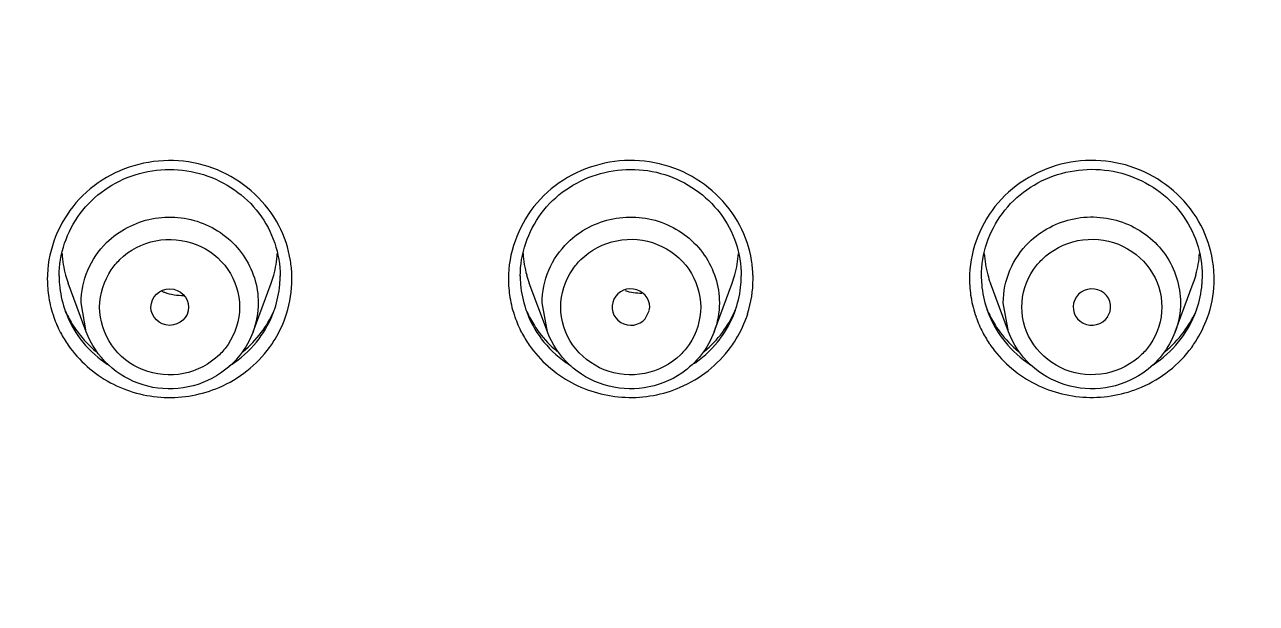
# Model space of a CAD drawing. Extents: x 4680 to 5808, y -3 to 824.
# Drawn here: x 5151.42 to 5171.19, y 543.81 to 553.09 of the extents above; entities that cross this region are included whole.
import ezdxf

# ---------------------------------------------------------------- set-up
doc = ezdxf.new("R2010")
doc.units = 0
doc.header["$LTSCALE"] = 4
doc.header["$MEASUREMENT"] = 0
for name, color, linetype in [('F3A55-R01_DXF_CONTINUOUS_LINE', 7, 'CONTINUOUS'), ('F3A55-R02_DXF_CONTINUOUS_LINE', 7, 'CONTINUOUS'), ('F3A55-R05_DXF_CONTINUOUS_LINE', 7, 'CONTINUOUS')]:
    doc.layers.add(name, color=color, linetype=linetype)

msp = doc.modelspace()

# ---------------------------------------------------------------- linework, layer by layer
at = {"layer": 'F3A55-R01_DXF_CONTINUOUS_LINE', "color": 9, "linetype": 'Continuous'}
for points, knots in [([(5187.683, 604.417), (5183.371, 603.715), (5174.882, 601.443), (5163.15, 595.555), (5152.916, 587.443), (5144.631, 577.453), (5138.656, 566.014), (5135.251, 553.619), (5134.573, 540.813), (5135.953, 532.367), (5137.082, 528.278)], [0, 0, 0, 0, 0.127245, 0.253926, 0.379838, 0.504912, 0.629214, 0.752955, 0.876432, 1, 1, 1, 1]), ([(5135.602, 541.572), (5135.6, 548.632), (5138.217, 562.934), (5149.489, 581.599), (5166.643, 595.356), (5180.629, 600.144), (5187.793, 601.309)], [0, 0, 0, 0, 0.246659, 0.495141, 0.746379, 1, 1, 1, 1]), ([(5136.653, 541.394), (5136.652, 545.286), (5137.446, 553.103), (5140.973, 564.353), (5146.701, 574.72), (5154.403, 583.801), (5163.787, 591.248), (5178.025, 598.619), (5198.143, 602.507), (5218.262, 598.624), (5232.504, 591.262), (5241.888, 583.814), (5249.597, 574.74), (5255.327, 564.374), (5258.858, 553.126), (5259.654, 545.309), (5259.654, 541.417)], [0, 0, 0, 0, 0.061575, 0.123304, 0.185315, 0.247693, 0.310467, 0.373601, 0.500005, 0.626397, 0.689539, 0.752312, 0.814687, 0.876699, 0.938429, 1, 1, 1, 1]), ([(5166.685, 591.426), (5162.497, 588.957), (5154.713, 583.009), (5145.598, 571.582), (5139.605, 558.349), (5137.939, 548.815), (5137.716, 544.051)], [0, 0, 0, 0, 0.252628, 0.50328, 0.752188, 1, 1, 1, 1])]:
    msp.add_open_spline(points, degree=3, knots=knots, dxfattribs=at)
at = {"layer": 'F3A55-R02_DXF_CONTINUOUS_LINE', "color": 7, "linetype": 'Continuous'}
for p, q in [((5152.082, 548.481), (5152.082, 548.481)), ((5155.42, 548.481), (5155.42, 548.482)), ((5159.482, 548.482), (5159.482, 548.482)), ((5162.82, 548.482), (5162.82, 548.483)), ((5166.882, 548.483), (5166.882, 548.483)), ((5170.22, 548.483), (5170.22, 548.484))]:
    msp.add_line(p, q, dxfattribs=at)
at = {"layer": 'F3A55-R02_DXF_CONTINUOUS_LINE', "color": 9, "linetype": 'Continuous'}
for centre, radius, start, end in [((5153.868, 549.01), 1.846, 2.0953, 9.2557), ((5161.268, 549.011), 1.846, 2.0953, 9.2557), ((5168.668, 549.012), 1.846, 2.0953, 9.2557), ((5153.61, 549.011), 1.822, 177.6268, 180.006), ((5153.633, 549.011), 1.845, 180.0194, 189.2553), ((5153.856, 549.013), 1.858, 342.435, 359.9351), ((5153.878, 549.011), 1.836, 0.009, 2.0923), ((5161.01, 549.012), 1.822, 177.6268, 180.006), ((5161.033, 549.012), 1.845, 180.0194, 189.2553), ((5161.256, 549.014), 1.858, 342.435, 359.9351), ((5161.278, 549.012), 1.836, 0.009, 2.0923), ((5168.41, 549.013), 1.822, 177.6268, 180.006), ((5168.433, 549.013), 1.845, 180.0194, 189.2553), ((5168.656, 549.015), 1.858, 342.435, 359.9351), ((5168.678, 549.013), 1.836, 0.009, 2.0923), ((5153.641, 549.013), 1.853, 189.275, 199.2994), ((5161.041, 549.014), 1.853, 189.275, 199.2994), ((5168.441, 549.015), 1.853, 189.275, 199.2994), ((5153.658, 549.019), 1.872, 199.3123, 207.6564), ((5153.681, 549.078), 1.707, 200.4686, 216.8922), ((5153.821, 549.078), 1.707, 323.1239, 339.5476), ((5153.835, 549.024), 1.881, 327.0777, 340.3225), ((5153.869, 549.01), 1.845, 340.3658, 342.4037), ((5161.058, 549.021), 1.872, 199.3123, 207.6564), ((5161.081, 549.079), 1.707, 200.4686, 216.8922), ((5161.221, 549.079), 1.707, 323.1239, 339.5476), ((5161.235, 549.025), 1.881, 327.0777, 340.3436), ((5161.269, 549.011), 1.845, 340.3872, 342.4037), ((5168.458, 549.022), 1.872, 199.3123, 207.6564), ((5168.481, 549.08), 1.707, 200.4686, 216.8922), ((5168.621, 549.08), 1.707, 323.1239, 339.5476), ((5168.635, 549.026), 1.881, 327.0777, 340.3436), ((5168.669, 549.012), 1.845, 340.3872, 342.4037), ((5153.67, 549.027), 1.885, 207.6802, 214.8175), ((5153.829, 549.028), 1.889, 323.8226, 327.0761), ((5161.07, 549.028), 1.885, 207.6802, 214.8175), ((5161.229, 549.029), 1.889, 323.8226, 327.0761), ((5168.47, 549.029), 1.885, 207.6802, 214.8175), ((5168.629, 549.03), 1.889, 323.8226, 327.0761), ((5153.726, 549.12), 1.768, 234.8854, 237.9281), ((5153.776, 549.12), 1.768, 302.0781, 305.1307), ((5161.126, 549.121), 1.768, 234.8854, 237.9281), ((5161.176, 549.121), 1.768, 302.0781, 305.1307), ((5168.526, 549.122), 1.768, 234.8854, 237.9281), ((5168.576, 549.122), 1.768, 302.0781, 305.1307)]:
    msp.add_arc(centre, radius, start, end, dxfattribs=at)
at = {"layer": 'F3A55-R02_DXF_CONTINUOUS_LINE', "color": 7, "linetype": 'Continuous'}
for centre, radius, start, end in [((5153.63, 549.063), 1.653, 180.0169, 184.9002), ((5153.872, 549.063), 1.653, 355.1159, 359.9993), ((5161.03, 549.064), 1.653, 180.0169, 184.9002), ((5161.272, 549.064), 1.653, 355.1159, 359.9993), ((5168.43, 549.065), 1.653, 180.0169, 184.9002), ((5168.672, 549.065), 1.653, 355.1159, 359.9993), ((5153.659, 549.066), 1.682, 184.9142, 198.5118), ((5153.843, 549.066), 1.682, 341.5044, 355.102), ((5161.059, 549.067), 1.682, 184.9142, 198.5118), ((5161.243, 549.067), 1.682, 341.5044, 355.102), ((5168.459, 549.068), 1.682, 184.9142, 198.5118), ((5168.643, 549.068), 1.682, 341.5044, 355.102), ((5153.644, 549.062), 1.667, 198.5403, 200.3725), ((5153.659, 549.193), 1.727, 202.5446, 204.2339), ((5153.675, 549.201), 1.744, 204.2467, 212.5574), ((5153.822, 549.204), 1.75, 323.1155, 335.7289), ((5153.843, 549.193), 1.727, 335.7594, 337.4716), ((5153.858, 549.062), 1.667, 339.6436, 341.4758), ((5161.044, 549.063), 1.667, 198.5403, 200.3725), ((5161.059, 549.194), 1.727, 202.5446, 204.2339), ((5161.075, 549.202), 1.744, 204.2467, 212.5574), ((5161.222, 549.205), 1.75, 323.1156, 335.7516), ((5161.243, 549.194), 1.727, 335.7823, 337.4716), ((5161.258, 549.063), 1.667, 339.6436, 341.4758), ((5168.444, 549.064), 1.667, 198.5403, 200.3725), ((5168.459, 549.195), 1.727, 202.5446, 204.2339), ((5168.475, 549.203), 1.744, 204.2467, 212.5574), ((5168.622, 549.206), 1.75, 323.1156, 335.7516), ((5168.643, 549.195), 1.727, 335.7823, 337.4716), ((5168.658, 549.064), 1.667, 339.6436, 341.4758), ((5153.681, 549.204), 1.751, 212.5558, 216.9072), ((5161.081, 549.205), 1.751, 212.5558, 216.9072), ((5168.481, 549.206), 1.751, 212.5558, 216.9072), ((5168.514, 549.234), 1.794, 216.9687, 230.461), ((5168.588, 549.234), 1.794, 309.5483, 323.0474), ((5153.714, 549.232), 1.794, 216.9687, 230.461), ((5153.788, 549.232), 1.794, 309.5483, 323.0474), ((5161.114, 549.233), 1.794, 216.9687, 230.461), ((5161.188, 549.233), 1.794, 309.5483, 323.0474)]:
    msp.add_arc(centre, radius, start, end, dxfattribs=at)
at = {"layer": 'F3A55-R02_DXF_CONTINUOUS_LINE', "color": 9, "linetype": 'Continuous'}
for points, knots in [([(5198.144, 598.415), (5194.285, 598.414), (5186.555, 597.678), (5175.415, 594.407), (5165.139, 589.095), (5156.128, 581.942), (5148.727, 573.221), (5143.225, 563.263), (5139.835, 552.457), (5139.072, 544.948), (5139.073, 541.209)], [0, 0, 0, 0, 0.126979, 0.253656, 0.379783, 0.505185, 0.629798, 0.753677, 0.876989, 1, 1, 1, 1]), ([(5139.49, 541.189), (5139.49, 544.901), (5140.247, 552.357), (5143.613, 563.087), (5149.077, 572.974), (5156.425, 581.634), (5165.372, 588.736), (5175.575, 594.011), (5186.637, 597.258), (5194.312, 597.99), (5198.144, 597.99)], [0, 0, 0, 0, 0.123011, 0.246323, 0.370202, 0.494815, 0.620217, 0.746344, 0.873021, 1, 1, 1, 1]), ([(5145.684, 550.797), (5146.624, 555.962), (5150.182, 566.103), (5159.945, 578.944), (5173.213, 588.344), (5183.589, 591.74), (5188.898, 592.646)], [0, 0, 0, 0, 0.24678, 0.495573, 0.746799, 1, 1, 1, 1]), ([(5155.502, 549.871), (5155.308, 550.239), (5154.643, 550.863), (5153.308, 551.004), (5152.144, 550.338), (5151.806, 549.497), (5151.789, 549.086)], [0, 0, 0, 0, 0.249381, 0.502551, 0.753689, 1, 1, 1, 1]), ([(5162.902, 549.872), (5162.708, 550.241), (5162.043, 550.864), (5160.708, 551.005), (5159.544, 550.339), (5159.206, 549.498), (5159.189, 549.087)], [0, 0, 0, 0, 0.249381, 0.502551, 0.753689, 1, 1, 1, 1]), ([(5170.302, 549.873), (5170.108, 550.242), (5169.443, 550.865), (5168.108, 551.006), (5166.944, 550.34), (5166.606, 549.499), (5166.589, 549.088)], [0, 0, 0, 0, 0.249381, 0.502551, 0.753689, 1, 1, 1, 1]), ([(5152.8, 547.348), (5153.063, 547.207), (5153.661, 547.043), (5154.271, 547.155), (5154.546, 547.273)], [0, 0, 0, 0, 0.499695, 1, 1, 1, 1]), ([(5160.2, 547.349), (5160.463, 547.208), (5161.061, 547.044), (5161.671, 547.156), (5161.946, 547.274)], [0, 0, 0, 0, 0.499695, 1, 1, 1, 1]), ([(5167.6, 547.35), (5167.863, 547.209), (5168.461, 547.045), (5169.071, 547.157), (5169.346, 547.275)], [0, 0, 0, 0, 0.499695, 1, 1, 1, 1])]:
    msp.add_open_spline(points, degree=3, knots=knots, dxfattribs=at)
at = {"layer": 'F3A55-R02_DXF_CONTINUOUS_LINE', "color": 7, "linetype": 'Continuous'}
for points in [[(5151.978, 549.058), (5151.978, 549.411), (5152.225, 550.144), (5153.171, 550.794), (5154.324, 550.8), (5154.967, 550.353), (5155.184, 550.066)], [(5159.378, 549.059), (5159.378, 549.412), (5159.625, 550.145), (5160.571, 550.795), (5161.724, 550.801), (5162.367, 550.354), (5162.584, 550.067)], [(5166.778, 549.06), (5166.778, 549.413), (5167.025, 550.146), (5167.971, 550.796), (5169.124, 550.802), (5169.767, 550.356), (5169.984, 550.068)]]:
    msp.add_open_spline(points, degree=3, knots=[0, 0, 0, 0, 0.245001, 0.49554, 0.749435, 1, 1, 1, 1], dxfattribs=at)
for points in [[(5155.184, 550.066), (5155.293, 549.922), (5155.379, 549.759), (5155.437, 549.588)], [(5162.584, 550.067), (5162.693, 549.923), (5162.779, 549.76), (5162.837, 549.589)], [(5169.984, 550.068), (5170.093, 549.924), (5170.179, 549.761), (5170.237, 549.59)], [(5155.437, 549.588), (5155.494, 549.419), (5155.524, 549.237), (5155.524, 549.059)], [(5162.837, 549.589), (5162.894, 549.42), (5162.924, 549.239), (5162.924, 549.06)], [(5170.237, 549.59), (5170.294, 549.421), (5170.324, 549.24), (5170.324, 549.061)]]:
    msp.add_open_spline(points, degree=3, dxfattribs=at)
at = {"layer": 'F3A55-R02_DXF_CONTINUOUS_LINE', "color": 9, "linetype": 'Continuous'}
for points in [[(5155.69, 549.307), (5155.658, 549.503), (5155.594, 549.695), (5155.502, 549.871)], [(5163.09, 549.308), (5163.058, 549.504), (5162.994, 549.696), (5162.902, 549.872)], [(5170.49, 549.309), (5170.458, 549.505), (5170.394, 549.697), (5170.302, 549.873)], [(5152.316, 548.053), (5152.425, 547.907), (5152.56, 547.778), (5152.709, 547.673)], [(5154.794, 547.673), (5154.943, 547.778), (5155.077, 547.908), (5155.186, 548.053)], [(5159.716, 548.054), (5159.825, 547.908), (5159.96, 547.779), (5160.109, 547.674)], [(5162.194, 547.674), (5162.343, 547.779), (5162.477, 547.909), (5162.586, 548.054)], [(5167.116, 548.055), (5167.225, 547.909), (5167.36, 547.78), (5167.509, 547.675)], [(5169.594, 547.675), (5169.743, 547.78), (5169.877, 547.91), (5169.986, 548.055)], [(5152.122, 547.95), (5152.295, 547.702), (5152.534, 547.491), (5152.8, 547.348)], [(5154.546, 547.273), (5154.862, 547.408), (5155.151, 547.636), (5155.354, 547.913)], [(5159.522, 547.951), (5159.695, 547.703), (5159.934, 547.492), (5160.2, 547.349)], [(5161.946, 547.274), (5162.262, 547.409), (5162.551, 547.637), (5162.754, 547.914)], [(5166.922, 547.952), (5167.095, 547.704), (5167.334, 547.493), (5167.6, 547.35)], [(5169.346, 547.275), (5169.662, 547.41), (5169.951, 547.638), (5170.154, 547.915)]]:
    msp.add_open_spline(points, degree=3, dxfattribs=at)
at = {"layer": 'F3A55-R05_DXF_CONTINUOUS_LINE', "color": 7, "linetype": 'Continuous'}
for p, q in [((5155.089, 548.163), (5155.379, 548.945)), ((5159.813, 548.164), (5159.523, 548.946)), ((5162.489, 548.164), (5162.779, 548.946)), ((5167.213, 548.165), (5166.923, 548.947)), ((5169.889, 548.165), (5170.179, 548.947)), ((5152.413, 548.163), (5152.123, 548.945)), ((5161.384, 548.373), (5161.449, 548.503)), ((5168.805, 548.404), (5168.844, 548.491))]:
    msp.add_line(p, q, dxfattribs=at)
at = {"layer": 'F3A55-R05_DXF_CONTINUOUS_LINE', "color": 9, "linetype": 'Continuous'}
for p, q in [((5152.413, 548.163), (5152.33, 548.628)), ((5159.813, 548.164), (5159.73, 548.629)), ((5167.213, 548.165), (5167.13, 548.63))]:
    msp.add_line(p, q, dxfattribs=at)
at = {"layer": 'F3A55-R05_DXF_CONTINUOUS_LINE', "color": 7, "linetype": 'Continuous'}
for centre, radius, start, end in [((5153.66, 549.514), 1.639, 183.3182, 195.5358), ((5153.842, 549.514), 1.639, 344.4804, 356.6962), ((5161.06, 549.515), 1.639, 183.3182, 195.5358), ((5161.242, 549.515), 1.639, 344.6284, 356.6966), ((5168.46, 549.516), 1.639, 183.3182, 195.5358), ((5168.642, 549.516), 1.639, 344.6284, 356.6966), ((5153.649, 549.511), 1.628, 195.5417, 200.3679), ((5153.853, 549.511), 1.628, 339.6486, 344.475), ((5161.049, 549.512), 1.628, 195.5417, 200.3679), ((5161.253, 549.512), 1.628, 339.649, 344.6239), ((5168.449, 549.513), 1.628, 195.5417, 200.3679), ((5168.653, 549.513), 1.628, 339.649, 344.6239), ((5153.967, 549.671), 0.922, 248.1625, 251.1418), ((5161.335, 549.688), 0.904, 252.4457, 269.7861)]:
    msp.add_arc(centre, radius, start, end, dxfattribs=at)
msp.add_ellipse((5153.753, 548.56), major_axis=(0.302, -0.002), ratio=0.96701, dxfattribs=at)
for centre, major_axis, ratio, start_param, end_param in [((5161.153, 548.561), (0.302, -0.001), 0.967367, -0.192375, 5.590362), ((5168.552, 548.562), (0.301, -0.001), 0.967659, -0.240944, 5.715889)]:
    msp.add_ellipse(centre, major_axis=major_axis, ratio=ratio, start_param=start_param, end_param=end_param, dxfattribs=at)
at = {"layer": 'F3A55-R05_DXF_CONTINUOUS_LINE', "color": 9, "linetype": 'Continuous'}
for points, knots in [([(5152.74, 549.596), (5152.935, 549.787), (5153.455, 550.059), (5154.317, 549.978), (5154.998, 549.45), (5155.173, 548.897), (5155.173, 548.629)], [0, 0, 0, 0, 0.251321, 0.504345, 0.754245, 1, 1, 1, 1]), ([(5160.14, 549.597), (5160.335, 549.788), (5160.855, 550.06), (5161.717, 549.979), (5162.398, 549.451), (5162.573, 548.898), (5162.573, 548.63)], [0, 0, 0, 0, 0.251321, 0.504345, 0.754245, 1, 1, 1, 1]), ([(5167.54, 549.598), (5167.735, 549.789), (5168.255, 550.061), (5169.117, 549.98), (5169.798, 549.452), (5169.973, 548.899), (5169.973, 548.631)], [0, 0, 0, 0, 0.251321, 0.504345, 0.754245, 1, 1, 1, 1]), ([(5152.33, 548.628), (5152.33, 548.806), (5152.403, 549.167), (5152.612, 549.47), (5152.74, 549.596)], [0, 0, 0, 0, 0.497793, 1, 1, 1, 1]), ([(5152.952, 549.324), (5153.107, 549.475), (5153.517, 549.689), (5154.198, 549.626), (5154.736, 549.208), (5154.874, 548.772), (5154.874, 548.56)], [0, 0, 0, 0, 0.251337, 0.504345, 0.754229, 1, 1, 1, 1]), ([(5159.73, 548.629), (5159.73, 548.807), (5159.803, 549.168), (5160.012, 549.471), (5160.14, 549.597)], [0, 0, 0, 0, 0.497793, 1, 1, 1, 1]), ([(5160.352, 549.325), (5160.507, 549.476), (5160.917, 549.691), (5161.598, 549.627), (5162.136, 549.21), (5162.274, 548.773), (5162.274, 548.561)], [0, 0, 0, 0, 0.251337, 0.504345, 0.754229, 1, 1, 1, 1]), ([(5167.13, 548.63), (5167.13, 548.808), (5167.203, 549.169), (5167.412, 549.472), (5167.54, 549.598)], [0, 0, 0, 0, 0.497793, 1, 1, 1, 1]), ([(5167.752, 549.326), (5167.907, 549.477), (5168.317, 549.692), (5168.998, 549.628), (5169.536, 549.211), (5169.674, 548.774), (5169.674, 548.562)], [0, 0, 0, 0, 0.251337, 0.504345, 0.754229, 1, 1, 1, 1]), ([(5152.628, 548.56), (5152.628, 548.769), (5152.72, 549.059), (5152.901, 549.274), (5152.952, 549.324)], [0, 0, 0, 0, 0.745726, 1, 1, 1, 1]), ([(5160.028, 548.561), (5160.028, 548.77), (5160.12, 549.06), (5160.301, 549.275), (5160.352, 549.325)], [0, 0, 0, 0, 0.745726, 1, 1, 1, 1]), ([(5167.428, 548.562), (5167.428, 548.771), (5167.52, 549.061), (5167.701, 549.276), (5167.752, 549.326)], [0, 0, 0, 0, 0.745726, 1, 1, 1, 1]), ([(5154.55, 547.796), (5154.395, 547.645), (5153.985, 547.43), (5153.304, 547.494), (5152.766, 547.911), (5152.628, 548.348), (5152.628, 548.56)], [0, 0, 0, 0, 0.251337, 0.504345, 0.754229, 1, 1, 1, 1]), ([(5154.874, 548.56), (5154.874, 548.351), (5154.783, 548.061), (5154.601, 547.846), (5154.55, 547.796)], [0, 0, 0, 0, 0.745726, 1, 1, 1, 1]), ([(5161.95, 547.797), (5161.795, 547.646), (5161.385, 547.432), (5160.704, 547.495), (5160.166, 547.913), (5160.028, 548.349), (5160.028, 548.561)], [0, 0, 0, 0, 0.251337, 0.504345, 0.754229, 1, 1, 1, 1]), ([(5162.274, 548.561), (5162.274, 548.352), (5162.183, 548.062), (5162.001, 547.847), (5161.95, 547.797)], [0, 0, 0, 0, 0.745726, 1, 1, 1, 1]), ([(5169.35, 547.798), (5169.195, 547.647), (5168.785, 547.433), (5168.104, 547.496), (5167.566, 547.914), (5167.428, 548.35), (5167.428, 548.562)], [0, 0, 0, 0, 0.251337, 0.504345, 0.754229, 1, 1, 1, 1]), ([(5169.674, 548.562), (5169.674, 548.353), (5169.583, 548.063), (5169.401, 547.848), (5169.35, 547.798)], [0, 0, 0, 0, 0.745726, 1, 1, 1, 1])]:
    msp.add_open_spline(points, degree=3, knots=knots, dxfattribs=at)
at = {"layer": 'F3A55-R05_DXF_CONTINUOUS_LINE', "color": 7, "linetype": 'Continuous'}
for points in [[(5153.669, 548.798), (5153.768, 548.764), (5153.876, 548.747), (5153.981, 548.748)], [(5155.089, 548.163), (5155.04, 548.031), (5154.969, 547.904), (5154.882, 547.793)], [(5162.489, 548.164), (5162.44, 548.032), (5162.369, 547.906), (5162.282, 547.794)], [(5169.889, 548.165), (5169.84, 548.033), (5169.769, 547.907), (5169.682, 547.795)], [(5154.882, 547.793), (5154.794, 547.681), (5154.687, 547.581), (5154.569, 547.5)], [(5162.282, 547.794), (5162.194, 547.682), (5162.087, 547.582), (5161.969, 547.501)], [(5169.682, 547.795), (5169.594, 547.683), (5169.487, 547.583), (5169.369, 547.502)]]:
    msp.add_open_spline(points, degree=3, dxfattribs=at)
at = {"layer": 'F3A55-R05_DXF_CONTINUOUS_LINE', "color": 9, "linetype": 'Continuous'}
for points in [[(5155.173, 548.629), (5155.173, 548.471), (5155.144, 548.311), (5155.089, 548.163)], [(5162.573, 548.63), (5162.573, 548.472), (5162.544, 548.312), (5162.489, 548.164)], [(5169.973, 548.631), (5169.973, 548.473), (5169.944, 548.313), (5169.889, 548.165)]]:
    msp.add_open_spline(points, degree=3, dxfattribs=at)
at = {"layer": 'F3A55-R05_DXF_CONTINUOUS_LINE', "color": 7, "linetype": 'Continuous'}
for points in [[(5154.569, 547.5), (5154.392, 547.379), (5153.975, 547.215), (5153.311, 547.265), (5152.735, 547.594), (5152.487, 547.964), (5152.413, 548.163)], [(5161.969, 547.501), (5161.792, 547.38), (5161.375, 547.216), (5160.711, 547.266), (5160.135, 547.595), (5159.887, 547.965), (5159.813, 548.164)], [(5169.369, 547.502), (5169.192, 547.381), (5168.775, 547.217), (5168.111, 547.267), (5167.535, 547.596), (5167.287, 547.966), (5167.213, 548.165)]]:
    msp.add_open_spline(points, degree=3, knots=[0, 0, 0, 0, 0.250689, 0.502054, 0.752115, 1, 1, 1, 1], dxfattribs=at)

doc.saveas('drawing.dxf')
